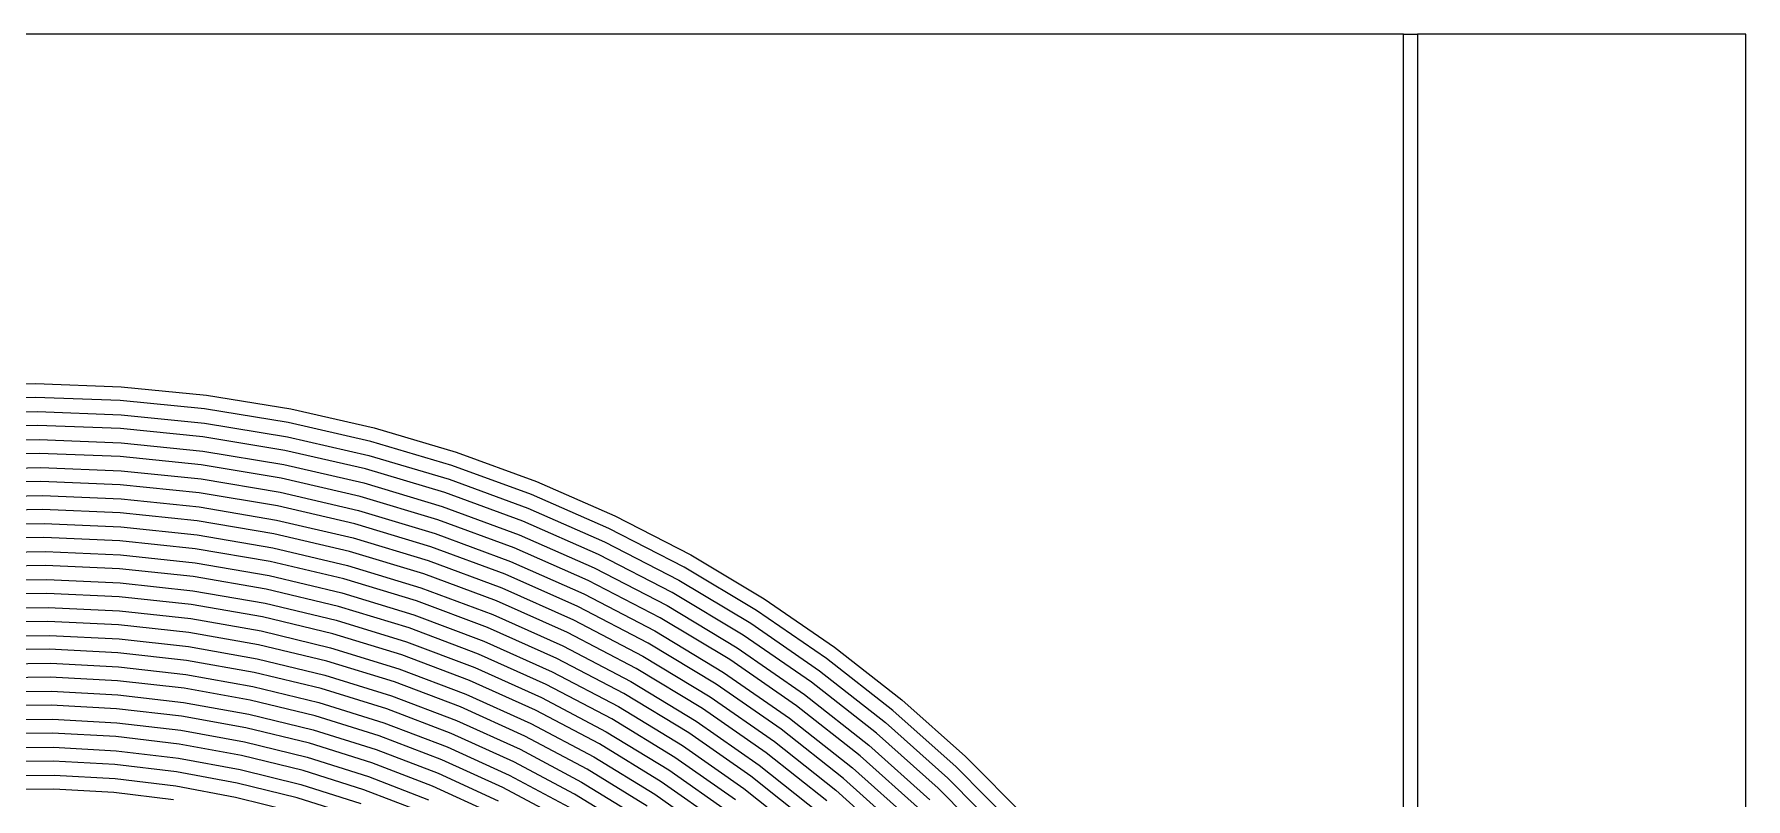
# Model space of a CAD drawing. Header units: metres. Extents: x -61 to 61, y -61 to 61.
# Drawn here: x 0 to 61.2, y 33.9 to 61.2 of the extents above; entities that cross this region are included whole.
import ezdxf

# ---------------------------------------------------------------- set-up
doc = ezdxf.new("R2010")
doc.units = ezdxf.units.M
doc.header["$MEASUREMENT"] = 0
doc.layers.add('2', color=7, linetype='Continuous')

msp = doc.modelspace()

# ---------------------------------------------------------------- linework, layer by layer
at = {"layer": '2', "color": 7}
for points in [[(44.271, -20.838, 0), (45.502, -18.02, 0), (46.553, -15.13, 0), (47.421, -12.179, 0), (48.102, -9.178, 0), (48.594, -6.14, 0), (48.893, -3.077, 0), (49, 0, 0), (49, 61.25, 0), (-61.25, 61.25, 0)], [(61.25, -61.25, 0), (61.25, 61.25, 0), (49.5, 61.25, 0), (49.5, 0, 0), (49.5, 0, 0), (49.392, -3.108, 0), (49.09, -6.203, 0), (48.593, -9.272, 0), (47.905, -12.303, 0), (47.029, -15.284, 0), (45.967, -18.204, 0), (44.724, -21.051, 0)], [(49, 0, 0), (49, 61.25, 0), (49.5, 61.25, 0), (49.5, 0, 0), (49, 0, 0)], [(-3.011, 48.667, 0), (0.051, 48.75, 0), (3.112, 48.64, 0), (6.159, 48.339, 0), (9.181, 47.847, 0), (12.166, 47.166, 0), (15.101, 46.299, 0), (17.975, 45.25, 0), (20.777, 44.023, 0), (23.496, 42.622, 0), (26.121, 41.054, 0), (28.642, 39.325, 0), (31.049, 37.44, 0), (33.332, 35.409, 0), (35.483, 33.239, 0)], [(35.118, 32.897, 0), (32.99, 35.045, 0), (30.73, 37.055, 0), (28.348, 38.92, 0), (25.853, 40.632, 0), (23.255, 42.185, 0), (20.564, 43.571, 0), (17.791, 44.786, 0), (14.946, 45.824, 0), (12.041, 46.682, 0), (9.087, 47.356, 0), (6.096, 47.843, 0), (3.08, 48.141, 0), (0.051, 48.25, 0), (-2.98, 48.168, 0)], [(-2.883, 47.673, 0), (0.117, 47.749, 0), (3.115, 47.638, 0), (6.099, 47.338, 0), (9.058, 46.852, 0), (11.98, 46.181, 0), (14.854, 45.328, 0), (17.668, 44.296, 0), (20.411, 43.09, 0), (23.072, 41.714, 0), (25.641, 40.175, 0), (28.107, 38.477, 0), (30.462, 36.628, 0), (32.695, 34.635, 0), (34.799, 32.507, 0)], [(34.433, 32.165, 0), (32.352, 34.272, 0), (30.142, 36.243, 0), (27.812, 38.073, 0), (25.372, 39.753, 0), (22.83, 41.277, 0), (20.197, 42.638, 0), (17.483, 43.832, 0), (14.698, 44.853, 0), (11.855, 45.697, 0), (8.963, 46.361, 0), (6.035, 46.842, 0), (3.082, 47.139, 0), (0.115, 47.249, 0), (-2.853, 47.173, 0)], [(-2.757, 46.678, 0), (0.18, 46.749, 0), (3.115, 46.635, 0), (6.036, 46.338, 0), (8.932, 45.858, 0), (11.792, 45.196, 0), (14.604, 44.357, 0), (17.358, 43.343, 0), (20.041, 42.158, 0), (22.645, 40.808, 0), (25.157, 39.296, 0), (27.57, 37.631, 0), (29.872, 35.817, 0), (32.056, 33.863, 0)], [(31.712, 33.5, 0), (29.552, 35.433, 0), (27.274, 37.227, 0), (24.888, 38.875, 0), (22.402, 40.37, 0), (19.827, 41.707, 0), (17.172, 42.879, 0), (14.448, 43.882, 0), (11.666, 44.713, 0), (8.837, 45.367, 0), (5.971, 45.842, 0), (3.081, 46.137, 0), (0.178, 46.249, 0), (-2.728, 46.179, 0)], [(-2.635, 45.683, 0), (0.24, 45.749, 0), (3.112, 45.633, 0), (5.97, 45.338, 0), (8.804, 44.863, 0), (11.602, 44.212, 0), (14.352, 43.387, 0), (17.045, 42.391, 0), (19.669, 41.227, 0), (22.215, 39.902, 0), (24.672, 38.42, 0), (27.03, 36.786, 0), (29.281, 35.008, 0), (31.415, 33.093, 0)], [(31.07, 32.73, 0), (28.96, 34.625, 0), (26.734, 36.383, 0), (24.402, 37.999, 0), (21.972, 39.465, 0), (19.454, 40.776, 0), (16.859, 41.927, 0), (14.195, 42.912, 0), (11.475, 43.729, 0), (8.708, 44.373, 0), (5.905, 44.842, 0), (3.078, 45.134, 0), (0.237, 45.249, 0), (-2.606, 45.184, 0)], [(-2.515, 44.688, 0), (0.297, 44.748, 0), (3.106, 44.631, 0), (5.902, 44.338, 0), (8.673, 43.87, 0), (11.408, 43.229, 0), (14.097, 42.418, 0), (16.73, 41.439, 0), (19.295, 40.298, 0), (21.783, 38.998, 0), (24.184, 37.544, 0), (26.488, 35.943, 0), (28.687, 34.201, 0), (30.771, 32.325, 0)], [(28.365, 33.818, 0), (26.191, 35.541, 0), (23.913, 37.124, 0), (21.539, 38.561, 0), (19.079, 39.847, 0), (16.543, 40.976, 0), (13.94, 41.943, 0), (11.281, 42.746, 0), (8.576, 43.379, 0), (5.836, 43.842, 0), (3.071, 44.132, 0), (0.294, 44.248, 0), (-2.487, 44.189, 0)], [(-2.397, 43.693, 0), (0.351, 43.747, 0), (3.097, 43.629, 0), (5.83, 43.338, 0), (8.538, 42.877, 0), (11.212, 42.246, 0), (13.84, 41.449, 0), (16.412, 40.489, 0), (18.918, 39.369, 0), (21.348, 38.095, 0), (23.693, 36.67, 0), (25.944, 35.102, 0), (28.091, 33.395, 0)], [(27.769, 33.013, 0), (25.647, 34.7, 0), (23.422, 36.25, 0), (21.104, 37.658, 0), (18.702, 38.919, 0), (16.224, 40.026, 0), (13.681, 40.975, 0), (11.084, 41.763, 0), (8.441, 42.386, 0), (5.763, 42.843, 0), (3.062, 43.13, 0), (0.347, 43.247, 0), (-2.37, 43.194, 0)], [(-2.283, 42.698, 0), (0.403, 42.747, 0), (3.086, 42.627, 0), (5.756, 42.339, 0), (8.402, 41.884, 0), (11.013, 41.264, 0), (13.58, 40.482, 0), (16.091, 39.54, 0), (18.539, 38.442, 0), (20.911, 37.193, 0), (23.201, 35.798, 0), (25.397, 34.262, 0), (27.492, 32.592, 0)], [(25.099, 33.86, 0), (22.929, 35.378, 0), (20.666, 36.757, 0), (18.321, 37.991, 0), (15.903, 39.076, 0), (13.421, 40.008, 0), (10.884, 40.781, 0), (8.303, 41.394, 0), (5.689, 41.844, 0), (3.05, 42.128, 0), (0.398, 42.247, 0), (-2.256, 42.198, 0)], [(-2.171, 41.702, 0), (0.452, 41.746, 0), (3.072, 41.625, 0), (5.679, 41.34, 0), (8.262, 40.892, 0), (10.811, 40.283, 0), (13.317, 39.515, 0), (15.768, 38.591, 0), (18.157, 37.516, 0), (20.472, 36.292, 0), (22.705, 34.927, 0), (24.848, 33.424, 0)], [(24.55, 33.022, 0), (22.433, 34.508, 0), (20.226, 35.857, 0), (17.939, 37.066, 0), (15.579, 38.128, 0), (13.157, 39.041, 0), (10.682, 39.8, 0), (8.163, 40.402, 0), (5.611, 40.845, 0), (3.035, 41.126, 0), (0.446, 41.246, 0), (-2.145, 41.202, 0)], [(-2.063, 40.706, 0), (0.498, 40.745, 0), (3.055, 40.623, 0), (5.599, 40.341, 0), (8.12, 39.9, 0), (10.607, 39.302, 0), (13.051, 38.549, 0), (15.443, 37.644, 0), (17.772, 36.59, 0), (20.03, 35.393, 0), (22.208, 34.057, 0), (24.297, 32.587, 0)], [(21.935, 33.638, 0), (19.784, 34.958, 0), (17.553, 36.141, 0), (15.253, 37.181, 0), (12.891, 38.075, 0), (10.477, 38.819, 0), (8.02, 39.41, 0), (5.53, 39.846, 0), (3.018, 40.125, 0), (0.492, 40.245, 0), (-2.037, 40.206, 0)], [(-1.956, 39.71, 0), (0.541, 39.744, 0), (3.035, 39.622, 0), (5.517, 39.343, 0), (7.975, 38.909, 0), (10.4, 38.322, 0), (12.783, 37.583, 0), (15.114, 36.697, 0), (17.385, 35.667, 0), (19.586, 34.496, 0), (21.708, 33.189, 0)], [(21.434, 32.771, 0), (19.339, 34.061, 0), (17.166, 35.217, 0), (14.924, 36.235, 0), (12.622, 37.11, 0), (10.269, 37.839, 0), (7.874, 38.419, 0), (5.447, 38.848, 0), (2.997, 39.123, 0), (0.534, 39.244, 0), (-1.932, 39.21, 0)], [(-1.853, 38.713, 0), (0.582, 38.743, 0), (3.013, 38.62, 0), (5.431, 38.345, 0), (7.827, 37.918, 0), (10.19, 37.342, 0), (12.512, 36.619, 0), (14.783, 35.752, 0), (16.995, 34.744, 0), (19.139, 33.599, 0)], [(18.891, 33.165, 0), (16.775, 34.295, 0), (14.592, 35.29, 0), (12.35, 36.146, 0), (10.058, 36.86, 0), (7.726, 37.429, 0), (5.361, 37.85, 0), (2.974, 38.122, 0), (0.574, 38.243, 0), (-1.829, 38.214, 0)], [(-1.753, 37.717, 0), (0.619, 37.742, 0), (2.988, 37.619, 0), (5.343, 37.347, 0), (7.676, 36.928, 0), (9.978, 36.363, 0), (12.238, 35.656, 0), (14.45, 34.807, 0), (16.603, 33.822, 0)], [(16.382, 33.373, 0), (14.258, 34.345, 0), (12.076, 35.183, 0), (9.845, 35.881, 0), (7.574, 36.438, 0), (5.272, 36.852, 0), (2.948, 37.12, 0), (0.611, 37.242, 0), (-1.729, 37.217, 0)], [(-1.655, 36.72, 0), (0.654, 36.741, 0), (2.96, 36.618, 0), (5.252, 36.35, 0), (7.523, 35.938, 0), (9.762, 35.385, 0), (11.962, 34.693, 0), (14.113, 33.864, 0)], [(13.921, 33.402, 0), (11.799, 34.22, 0), (9.629, 34.903, 0), (7.42, 35.449, 0), (5.181, 35.855, 0), (2.919, 36.119, 0), (0.645, 36.241, 0), (-1.632, 36.22, 0)], [(-1.56, 35.723, 0), (0.686, 35.74, 0), (2.929, 35.617, 0), (5.159, 35.353, 0), (7.367, 34.949, 0), (9.544, 34.408, 0), (11.683, 33.731, 0)], [(11.52, 33.258, 0), (9.411, 33.926, 0), (7.263, 34.46, 0), (5.086, 34.858, 0), (2.888, 35.118, 0), (0.677, 35.24, 0), (-1.538, 35.223, 0)], [(-1.468, 34.726, 0), (0.716, 34.739, 0), (2.895, 34.616, 0), (5.062, 34.356, 0), (7.208, 33.96, 0), (9.324, 33.431, 0)], [(4.989, 33.861, 0), (2.854, 34.118, 0), (0.705, 34.239, 0), (-1.447, 34.226, 0)]]:
    msp.add_polyline3d(points, dxfattribs=at)

doc.saveas('drawing.dxf')
